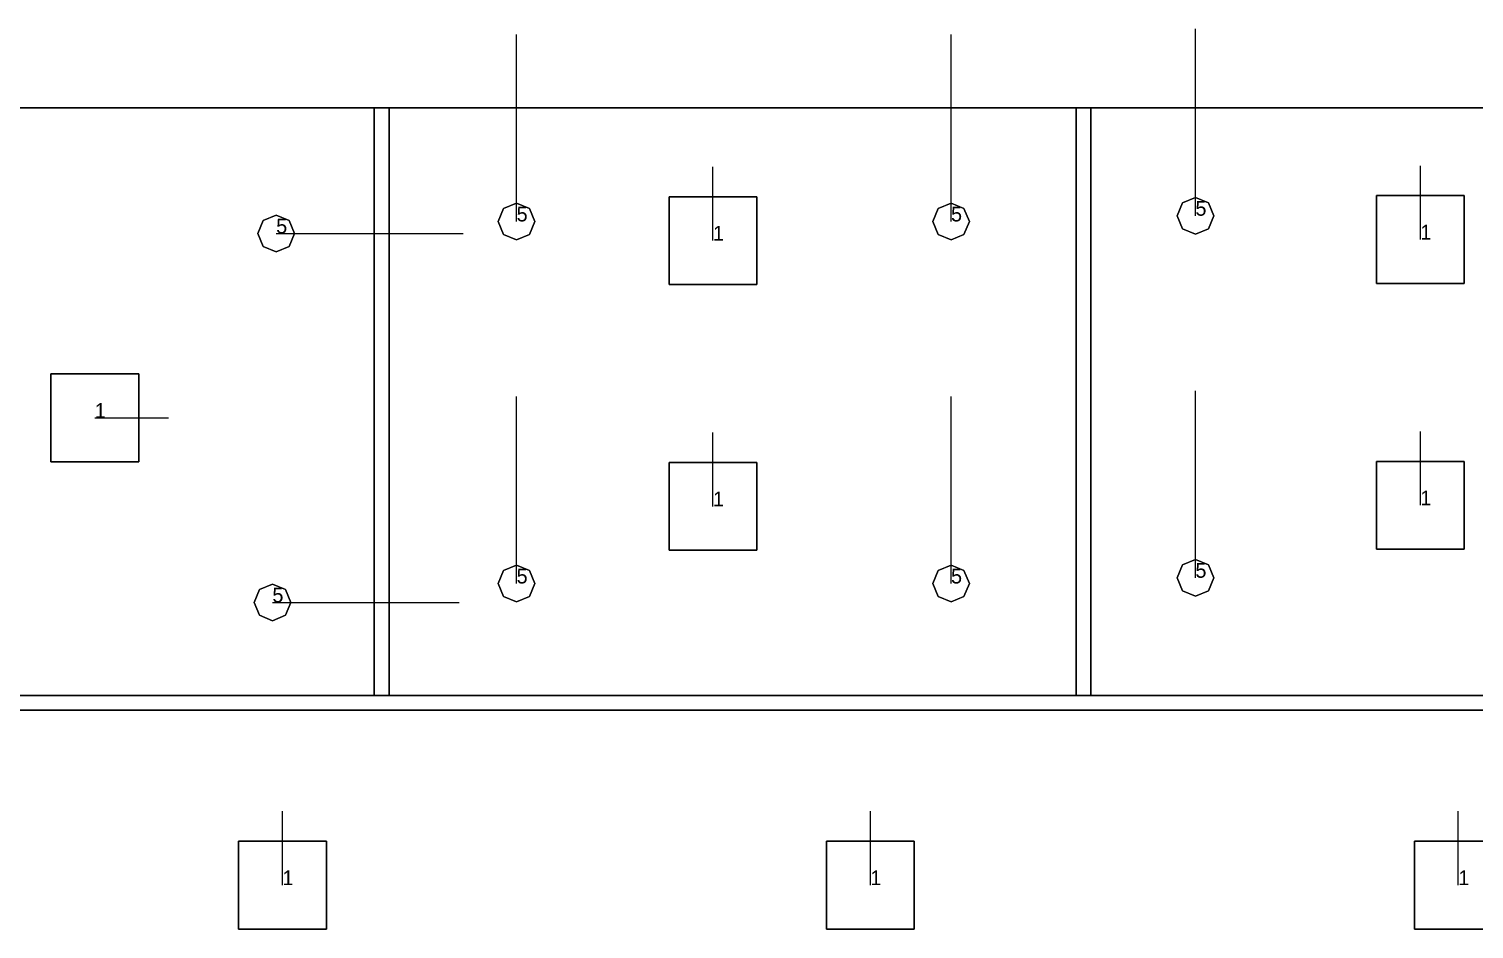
# Model space of a CAD drawing. Extents: x 0 to 48.3, y 0 to 23.7.
# Drawn here: x 14.27 to 24.05, y 17.24 to 23.33 of the extents above; entities that cross this region are included whole.
import ezdxf

# ---------------------------------------------------------------- set-up
doc = ezdxf.new("R2010")
doc.units = 0
doc.header["$MEASUREMENT"] = 0
for name, color, linetype in [('DLXFURN', 5, 'Continuous'), ('DLXLUM', 7, 'Continuous'), ('DLXLUMEX', 7, 'Continuous'), ('DLXSCENE', 7, 'Continuous')]:
    doc.layers.add(name, color=color, linetype=linetype)

# ---------------------------------------------------------------- blocks, each defined once
blk = doc.blocks.new('*U163')
for p, q in [((0.2975, 0.2975), (-0.2975, 0.2975)), ((-0.2975, 0.2975), (-0.2975, -0.2975)), ((-0.2975, 0.2975), (-0.2975, -0.2975)), ((-0.2975, -0.2975), (-0.2975, 0.2975)), ((-0.2975, 0.2975), (-0.2975, 0.2975)), ((0.2975, 0.2975), (-0.2975, 0.2975)), ((-0.2975, 0.2975), (-0.2975, 0.2975)), ((-0.2975, 0.2975), (0.2975, 0.2975)), ((-0.2975, -0.2975), (-0.2975, 0.2975)), ((-0.2975, 0.2975), (0.2975, 0.2975)), ((0.2975, -0.2975), (0.2975, 0.2975)), ((0.2975, 0.2975), (0.2975, 0.2975)), ((0.2975, -0.2975), (0.2975, 0.2975)), ((0.2975, 0.2975), (0.2975, 0.2975)), ((0.2975, 0.2975), (0.2975, -0.2975)), ((0.2975, 0.2975), (0.2975, -0.2975)), ((-0.2975, -0.2975), (0.2975, -0.2975)), ((-0.2975, -0.2975), (-0.2975, -0.2975)), ((-0.2975, -0.2975), (0.2975, -0.2975)), ((0.2975, -0.2975), (-0.2975, -0.2975)), ((-0.2975, -0.2975), (-0.2975, -0.2975)), ((0.2975, -0.2975), (-0.2975, -0.2975)), ((0.2975, -0.2975), (0.2975, -0.2975)), ((0.2975, -0.2975), (0.2975, -0.2975))]:
    blk.add_line(p, q)
at = {"color": 1}
blk.add_line((0, 0), (0.5, 0), dxfattribs=at)
at = {"layer": 'DLXLUMEX', "color": 7}
blk.add_text('1', height=0.1, dxfattribs=at).set_placement((0, 0))
blk = doc.blocks.new('*U164')
for p, q in [((-0.0877, 0.0877), (0, 0.124)), ((0, 0.124), (-0.0877, 0.0877)), ((0, 0.124), (-0.0877, 0.0877)), ((-0.0877, 0.0877), (0, 0.124)), ((0, 0.124), (0.0877, 0.0877)), ((0.0877, 0.0877), (0, 0.124)), ((0, 0.124), (0, 0.124)), ((0.0877, 0.0877), (0, 0.124)), ((0, 0.124), (0, 0.124)), ((0, 0.124), (0.0877, 0.0877)), ((-0.124, 0), (-0.0877, 0.0877)), ((-0.0877, 0.0877), (-0.124, 0)), ((-0.0877, 0.0877), (-0.124, 0)), ((-0.124, 0), (-0.0877, 0.0877)), ((-0.0877, -0.0877), (-0.124, 0)), ((-0.124, 0), (-0.0877, -0.0877)), ((-0.124, 0), (-0.124, 0)), ((-0.124, 0), (-0.0877, -0.0877)), ((-0.0877, -0.0877), (-0.124, 0)), ((-0.124, 0), (-0.124, 0)), ((-0.0877, 0.0877), (-0.0877, 0.0877)), ((-0.0877, 0.0877), (-0.0877, 0.0877)), ((0.0877, 0.0877), (0.124, 0)), ((0.124, 0), (0.0877, 0.0877)), ((0.0877, 0.0877), (0.0877, 0.0877)), ((0.124, 0), (0.0877, 0.0877)), ((0.0877, 0.0877), (0.0877, 0.0877)), ((0.0877, 0.0877), (0.124, 0)), ((0.124, 0), (0.0877, -0.0877)), ((0.0877, -0.0877), (0.124, 0)), ((0.0877, -0.0877), (0.124, 0)), ((0.124, 0), (0.0877, -0.0877)), ((0.124, 0), (0.124, 0)), ((0.124, 0), (0.124, 0)), ((0, -0.124), (-0.0877, -0.0877)), ((-0.0877, -0.0877), (0, -0.124)), ((-0.0877, -0.0877), (-0.0877, -0.0877)), ((-0.0877, -0.0877), (0, -0.124)), ((0, -0.124), (-0.0877, -0.0877)), ((-0.0877, -0.0877), (-0.0877, -0.0877)), ((0.0877, -0.0877), (0, -0.124)), ((0, -0.124), (0.0877, -0.0877)), ((0, -0.124), (0.0877, -0.0877)), ((0.0877, -0.0877), (0, -0.124)), ((0.0877, -0.0877), (0.0877, -0.0877)), ((0.0877, -0.0877), (0.0877, -0.0877)), ((0, -0.124), (0, -0.124)), ((0, -0.124), (0, -0.124))]:
    blk.add_line(p, q)
at = {"color": 1}
blk.add_line((0, 0), (1.265, 0), dxfattribs=at)
at = {"layer": 'DLXLUMEX', "color": 7}
blk.add_text('5', height=0.1, dxfattribs=at).set_placement((0, 0))
blk = doc.blocks.new('*U165')
for p, q in [((-0.0877, 0.0877), (0, 0.124)), ((0, 0.124), (-0.0877, 0.0877)), ((0, 0.124), (-0.0877, 0.0877)), ((-0.0877, 0.0877), (0, 0.124)), ((0, 0.124), (0.0877, 0.0877)), ((0.0877, 0.0877), (0, 0.124)), ((0, 0.124), (0, 0.124)), ((0.0877, 0.0877), (0, 0.124)), ((0, 0.124), (0, 0.124)), ((0, 0.124), (0.0877, 0.0877)), ((-0.124, 0), (-0.0877, 0.0877)), ((-0.0877, 0.0877), (-0.124, 0)), ((-0.0877, 0.0877), (-0.124, 0)), ((-0.124, 0), (-0.0877, 0.0877)), ((-0.0877, -0.0877), (-0.124, 0)), ((-0.124, 0), (-0.0877, -0.0877)), ((-0.124, 0), (-0.124, 0)), ((-0.124, 0), (-0.0877, -0.0877)), ((-0.0877, -0.0877), (-0.124, 0)), ((-0.124, 0), (-0.124, 0)), ((-0.0877, 0.0877), (-0.0877, 0.0877)), ((-0.0877, 0.0877), (-0.0877, 0.0877)), ((0.0877, 0.0877), (0.124, 0)), ((0.124, 0), (0.0877, 0.0877)), ((0.0877, 0.0877), (0.0877, 0.0877)), ((0.124, 0), (0.0877, 0.0877)), ((0.0877, 0.0877), (0.0877, 0.0877)), ((0.0877, 0.0877), (0.124, 0)), ((0.124, 0), (0.0877, -0.0877)), ((0.0877, -0.0877), (0.124, 0)), ((0.0877, -0.0877), (0.124, 0)), ((0.124, 0), (0.0877, -0.0877)), ((0.124, 0), (0.124, 0)), ((0.124, 0), (0.124, 0)), ((0, -0.124), (-0.0877, -0.0877)), ((-0.0877, -0.0877), (0, -0.124)), ((-0.0877, -0.0877), (-0.0877, -0.0877)), ((-0.0877, -0.0877), (0, -0.124)), ((0, -0.124), (-0.0877, -0.0877)), ((-0.0877, -0.0877), (-0.0877, -0.0877)), ((0.0877, -0.0877), (0, -0.124)), ((0, -0.124), (0.0877, -0.0877)), ((0, -0.124), (0.0877, -0.0877)), ((0.0877, -0.0877), (0, -0.124)), ((0.0877, -0.0877), (0.0877, -0.0877)), ((0.0877, -0.0877), (0.0877, -0.0877)), ((0, -0.124), (0, -0.124)), ((0, -0.124), (0, -0.124))]:
    blk.add_line(p, q)
at = {"color": 1}
blk.add_line((0, 0), (1.265, 0), dxfattribs=at)
at = {"layer": 'DLXLUMEX', "color": 7}
blk.add_text('5', height=0.1, dxfattribs=at).set_placement((0, 0))
blk = doc.blocks.new('*U169')
at = {"color": 1}
blk.add_line((0, 0), (0, 0.5), dxfattribs=at)
for p, q in [((0.2975, 0.2975), (-0.2975, 0.2975)), ((-0.2975, 0.2975), (-0.2975, -0.2975)), ((-0.2975, 0.2975), (-0.2975, -0.2975)), ((-0.2975, -0.2975), (-0.2975, 0.2975)), ((-0.2975, 0.2975), (-0.2975, 0.2975)), ((0.2975, 0.2975), (-0.2975, 0.2975)), ((-0.2975, 0.2975), (-0.2975, 0.2975)), ((-0.2975, 0.2975), (0.2975, 0.2975)), ((-0.2975, -0.2975), (-0.2975, 0.2975)), ((-0.2975, 0.2975), (0.2975, 0.2975)), ((0.2975, -0.2975), (0.2975, 0.2975)), ((0.2975, 0.2975), (0.2975, 0.2975)), ((0.2975, -0.2975), (0.2975, 0.2975)), ((0.2975, 0.2975), (0.2975, 0.2975)), ((0.2975, 0.2975), (0.2975, -0.2975)), ((0.2975, 0.2975), (0.2975, -0.2975)), ((-0.2975, -0.2975), (0.2975, -0.2975)), ((-0.2975, -0.2975), (0.2975, -0.2975)), ((0.2975, -0.2975), (-0.2975, -0.2975)), ((-0.2975, -0.2975), (-0.2975, -0.2975)), ((-0.2975, -0.2975), (-0.2975, -0.2975)), ((0.2975, -0.2975), (-0.2975, -0.2975)), ((0.2975, -0.2975), (0.2975, -0.2975)), ((0.2975, -0.2975), (0.2975, -0.2975))]:
    blk.add_line(p, q)
at = {"layer": 'DLXLUMEX', "color": 7}
blk.add_text('1', height=0.1, dxfattribs=at).set_placement((0, 0))
blk = doc.blocks.new('*U170')
at = {"color": 1}
blk.add_line((0, 0), (0, 0.5), dxfattribs=at)
for p, q in [((0.2975, 0.2975), (-0.2975, 0.2975)), ((-0.2975, 0.2975), (-0.2975, -0.2975)), ((-0.2975, 0.2975), (-0.2975, -0.2975)), ((-0.2975, -0.2975), (-0.2975, 0.2975)), ((-0.2975, 0.2975), (-0.2975, 0.2975)), ((0.2975, 0.2975), (-0.2975, 0.2975)), ((-0.2975, 0.2975), (-0.2975, 0.2975)), ((-0.2975, 0.2975), (0.2975, 0.2975)), ((-0.2975, -0.2975), (-0.2975, 0.2975)), ((-0.2975, 0.2975), (0.2975, 0.2975)), ((0.2975, -0.2975), (0.2975, 0.2975)), ((0.2975, 0.2975), (0.2975, 0.2975)), ((0.2975, -0.2975), (0.2975, 0.2975)), ((0.2975, 0.2975), (0.2975, 0.2975)), ((0.2975, 0.2975), (0.2975, -0.2975)), ((0.2975, 0.2975), (0.2975, -0.2975)), ((-0.2975, -0.2975), (0.2975, -0.2975)), ((-0.2975, -0.2975), (0.2975, -0.2975)), ((0.2975, -0.2975), (-0.2975, -0.2975)), ((-0.2975, -0.2975), (-0.2975, -0.2975)), ((-0.2975, -0.2975), (-0.2975, -0.2975)), ((0.2975, -0.2975), (-0.2975, -0.2975)), ((0.2975, -0.2975), (0.2975, -0.2975)), ((0.2975, -0.2975), (0.2975, -0.2975))]:
    blk.add_line(p, q)
at = {"layer": 'DLXLUMEX', "color": 7}
blk.add_text('1', height=0.1, dxfattribs=at).set_placement((0, 0))
blk = doc.blocks.new('*U171')
at = {"color": 1}
blk.add_line((0, 0), (0, 1.265), dxfattribs=at)
for p, q in [((-0.0877, 0.0877), (0, 0.124)), ((0, 0.124), (-0.0877, 0.0877)), ((0, 0.124), (-0.0877, 0.0877)), ((-0.0877, 0.0877), (0, 0.124)), ((0, 0.124), (0.0877, 0.0877)), ((0.0877, 0.0877), (0, 0.124)), ((0.0877, 0.0877), (0, 0.124)), ((0, 0.124), (0, 0.124)), ((0, 0.124), (0.0877, 0.0877)), ((0, 0.124), (0, 0.124)), ((-0.124, 0), (-0.0877, 0.0877)), ((-0.0877, 0.0877), (-0.124, 0)), ((-0.0877, 0.0877), (-0.124, 0)), ((-0.124, 0), (-0.0877, 0.0877)), ((-0.0877, -0.0877), (-0.124, 0)), ((-0.124, 0), (-0.0877, -0.0877)), ((-0.124, 0), (-0.124, 0)), ((-0.124, 0), (-0.0877, -0.0877)), ((-0.0877, -0.0877), (-0.124, 0)), ((-0.124, 0), (-0.124, 0)), ((-0.0877, 0.0877), (-0.0877, 0.0877)), ((-0.0877, 0.0877), (-0.0877, 0.0877)), ((0.0877, 0.0877), (0.124, 0)), ((0.124, 0), (0.0877, 0.0877)), ((0.0877, 0.0877), (0.0877, 0.0877)), ((0.124, 0), (0.0877, 0.0877)), ((0.0877, 0.0877), (0.0877, 0.0877)), ((0.0877, 0.0877), (0.124, 0)), ((0.124, 0), (0.0877, -0.0877)), ((0.0877, -0.0877), (0.124, 0)), ((0.0877, -0.0877), (0.124, 0)), ((0.124, 0), (0.0877, -0.0877)), ((0.124, 0), (0.124, 0)), ((0.124, 0), (0.124, 0)), ((0, -0.124), (-0.0877, -0.0877)), ((-0.0877, -0.0877), (0, -0.124)), ((-0.0877, -0.0877), (-0.0877, -0.0877)), ((-0.0877, -0.0877), (0, -0.124)), ((0, -0.124), (-0.0877, -0.0877)), ((-0.0877, -0.0877), (-0.0877, -0.0877)), ((0.0877, -0.0877), (0, -0.124)), ((0, -0.124), (0.0877, -0.0877)), ((0, -0.124), (0.0877, -0.0877)), ((0.0877, -0.0877), (0, -0.124)), ((0.0877, -0.0877), (0.0877, -0.0877)), ((0.0877, -0.0877), (0.0877, -0.0877)), ((0, -0.124), (0, -0.124)), ((0, -0.124), (0, -0.124))]:
    blk.add_line(p, q)
at = {"layer": 'DLXLUMEX', "color": 7}
blk.add_text('5', height=0.1, dxfattribs=at).set_placement((0, 0))
blk = doc.blocks.new('*U172')
at = {"color": 1}
blk.add_line((0, 0), (0, 1.265), dxfattribs=at)
for p, q in [((-0.0877, 0.0877), (0, 0.124)), ((0, 0.124), (-0.0877, 0.0877)), ((0, 0.124), (-0.0877, 0.0877)), ((-0.0877, 0.0877), (0, 0.124)), ((0, 0.124), (0.0877, 0.0877)), ((0.0877, 0.0877), (0, 0.124)), ((0.0877, 0.0877), (0, 0.124)), ((0, 0.124), (0, 0.124)), ((0, 0.124), (0.0877, 0.0877)), ((0, 0.124), (0, 0.124)), ((-0.124, 0), (-0.0877, 0.0877)), ((-0.0877, 0.0877), (-0.124, 0)), ((-0.0877, 0.0877), (-0.124, 0)), ((-0.124, 0), (-0.0877, 0.0877)), ((-0.0877, -0.0877), (-0.124, 0)), ((-0.124, 0), (-0.0877, -0.0877)), ((-0.124, 0), (-0.124, 0)), ((-0.124, 0), (-0.0877, -0.0877)), ((-0.0877, -0.0877), (-0.124, 0)), ((-0.124, 0), (-0.124, 0)), ((-0.0877, 0.0877), (-0.0877, 0.0877)), ((-0.0877, 0.0877), (-0.0877, 0.0877)), ((0.0877, 0.0877), (0.124, 0)), ((0.124, 0), (0.0877, 0.0877)), ((0.0877, 0.0877), (0.0877, 0.0877)), ((0.124, 0), (0.0877, 0.0877)), ((0.0877, 0.0877), (0.0877, 0.0877)), ((0.0877, 0.0877), (0.124, 0)), ((0.124, 0), (0.0877, -0.0877)), ((0.0877, -0.0877), (0.124, 0)), ((0.0877, -0.0877), (0.124, 0)), ((0.124, 0), (0.0877, -0.0877)), ((0.124, 0), (0.124, 0)), ((0.124, 0), (0.124, 0)), ((0, -0.124), (-0.0877, -0.0877)), ((-0.0877, -0.0877), (0, -0.124)), ((-0.0877, -0.0877), (-0.0877, -0.0877)), ((-0.0877, -0.0877), (0, -0.124)), ((0, -0.124), (-0.0877, -0.0877)), ((-0.0877, -0.0877), (-0.0877, -0.0877)), ((0.0877, -0.0877), (0, -0.124)), ((0, -0.124), (0.0877, -0.0877)), ((0, -0.124), (0.0877, -0.0877)), ((0.0877, -0.0877), (0, -0.124)), ((0.0877, -0.0877), (0.0877, -0.0877)), ((0.0877, -0.0877), (0.0877, -0.0877)), ((0, -0.124), (0, -0.124)), ((0, -0.124), (0, -0.124))]:
    blk.add_line(p, q)
at = {"layer": 'DLXLUMEX', "color": 7}
blk.add_text('5', height=0.1, dxfattribs=at).set_placement((0, 0))
blk = doc.blocks.new('*U173')
at = {"color": 1}
blk.add_line((0, 0), (0, 1.265), dxfattribs=at)
for p, q in [((-0.0877, 0.0877), (0, 0.124)), ((0, 0.124), (-0.0877, 0.0877)), ((0, 0.124), (-0.0877, 0.0877)), ((-0.0877, 0.0877), (0, 0.124)), ((0, 0.124), (0.0877, 0.0877)), ((0.0877, 0.0877), (0, 0.124)), ((0.0877, 0.0877), (0, 0.124)), ((0, 0.124), (0, 0.124)), ((0, 0.124), (0.0877, 0.0877)), ((0, 0.124), (0, 0.124)), ((-0.124, 0), (-0.0877, 0.0877)), ((-0.0877, 0.0877), (-0.124, 0)), ((-0.0877, 0.0877), (-0.124, 0)), ((-0.124, 0), (-0.0877, 0.0877)), ((-0.0877, -0.0877), (-0.124, 0)), ((-0.124, 0), (-0.0877, -0.0877)), ((-0.124, 0), (-0.124, 0)), ((-0.124, 0), (-0.0877, -0.0877)), ((-0.0877, -0.0877), (-0.124, 0)), ((-0.124, 0), (-0.124, 0)), ((-0.0877, 0.0877), (-0.0877, 0.0877)), ((-0.0877, 0.0877), (-0.0877, 0.0877)), ((0.0877, 0.0877), (0.124, 0)), ((0.124, 0), (0.0877, 0.0877)), ((0.0877, 0.0877), (0.0877, 0.0877)), ((0.124, 0), (0.0877, 0.0877)), ((0.0877, 0.0877), (0.0877, 0.0877)), ((0.0877, 0.0877), (0.124, 0)), ((0.124, 0), (0.0877, -0.0877)), ((0.0877, -0.0877), (0.124, 0)), ((0.0877, -0.0877), (0.124, 0)), ((0.124, 0), (0.0877, -0.0877)), ((0.124, 0), (0.124, 0)), ((0.124, 0), (0.124, 0)), ((0, -0.124), (-0.0877, -0.0877)), ((-0.0877, -0.0877), (0, -0.124)), ((-0.0877, -0.0877), (-0.0877, -0.0877)), ((-0.0877, -0.0877), (0, -0.124)), ((0, -0.124), (-0.0877, -0.0877)), ((-0.0877, -0.0877), (-0.0877, -0.0877)), ((0.0877, -0.0877), (0, -0.124)), ((0, -0.124), (0.0877, -0.0877)), ((0, -0.124), (0.0877, -0.0877)), ((0.0877, -0.0877), (0, -0.124)), ((0.0877, -0.0877), (0.0877, -0.0877)), ((0.0877, -0.0877), (0.0877, -0.0877)), ((0, -0.124), (0, -0.124)), ((0, -0.124), (0, -0.124))]:
    blk.add_line(p, q)
at = {"layer": 'DLXLUMEX', "color": 7}
blk.add_text('5', height=0.1, dxfattribs=at).set_placement((0, 0))
blk = doc.blocks.new('*U174')
at = {"color": 1}
blk.add_line((0, 0), (0, 1.265), dxfattribs=at)
for p, q in [((-0.0877, 0.0877), (0, 0.124)), ((0, 0.124), (-0.0877, 0.0877)), ((0, 0.124), (-0.0877, 0.0877)), ((-0.0877, 0.0877), (0, 0.124)), ((0, 0.124), (0.0877, 0.0877)), ((0.0877, 0.0877), (0, 0.124)), ((0.0877, 0.0877), (0, 0.124)), ((0, 0.124), (0, 0.124)), ((0, 0.124), (0.0877, 0.0877)), ((0, 0.124), (0, 0.124)), ((-0.124, 0), (-0.0877, 0.0877)), ((-0.0877, 0.0877), (-0.124, 0)), ((-0.0877, 0.0877), (-0.124, 0)), ((-0.124, 0), (-0.0877, 0.0877)), ((-0.0877, -0.0877), (-0.124, 0)), ((-0.124, 0), (-0.0877, -0.0877)), ((-0.124, 0), (-0.124, 0)), ((-0.124, 0), (-0.0877, -0.0877)), ((-0.0877, -0.0877), (-0.124, 0)), ((-0.124, 0), (-0.124, 0)), ((-0.0877, 0.0877), (-0.0877, 0.0877)), ((-0.0877, 0.0877), (-0.0877, 0.0877)), ((0.0877, 0.0877), (0.124, 0)), ((0.124, 0), (0.0877, 0.0877)), ((0.0877, 0.0877), (0.0877, 0.0877)), ((0.124, 0), (0.0877, 0.0877)), ((0.0877, 0.0877), (0.0877, 0.0877)), ((0.0877, 0.0877), (0.124, 0)), ((0.124, 0), (0.0877, -0.0877)), ((0.0877, -0.0877), (0.124, 0)), ((0.0877, -0.0877), (0.124, 0)), ((0.124, 0), (0.0877, -0.0877)), ((0.124, 0), (0.124, 0)), ((0.124, 0), (0.124, 0)), ((0, -0.124), (-0.0877, -0.0877)), ((-0.0877, -0.0877), (0, -0.124)), ((-0.0877, -0.0877), (-0.0877, -0.0877)), ((-0.0877, -0.0877), (0, -0.124)), ((0, -0.124), (-0.0877, -0.0877)), ((-0.0877, -0.0877), (-0.0877, -0.0877)), ((0.0877, -0.0877), (0, -0.124)), ((0, -0.124), (0.0877, -0.0877)), ((0, -0.124), (0.0877, -0.0877)), ((0.0877, -0.0877), (0, -0.124)), ((0.0877, -0.0877), (0.0877, -0.0877)), ((0.0877, -0.0877), (0.0877, -0.0877)), ((0, -0.124), (0, -0.124)), ((0, -0.124), (0, -0.124))]:
    blk.add_line(p, q)
at = {"layer": 'DLXLUMEX', "color": 7}
blk.add_text('5', height=0.1, dxfattribs=at).set_placement((0, 0))
blk = doc.blocks.new('*U175')
at = {"color": 1}
blk.add_line((0, 0), (0, 0.5), dxfattribs=at)
for p, q in [((0.2975, 0.2975), (-0.2975, 0.2975)), ((-0.2975, 0.2975), (-0.2975, -0.2975)), ((-0.2975, 0.2975), (-0.2975, -0.2975)), ((-0.2975, -0.2975), (-0.2975, 0.2975)), ((-0.2975, 0.2975), (-0.2975, 0.2975)), ((0.2975, 0.2975), (-0.2975, 0.2975)), ((-0.2975, 0.2975), (-0.2975, 0.2975)), ((-0.2975, 0.2975), (0.2975, 0.2975)), ((-0.2975, -0.2975), (-0.2975, 0.2975)), ((-0.2975, 0.2975), (0.2975, 0.2975)), ((0.2975, -0.2975), (0.2975, 0.2975)), ((0.2975, 0.2975), (0.2975, 0.2975)), ((0.2975, -0.2975), (0.2975, 0.2975)), ((0.2975, 0.2975), (0.2975, 0.2975)), ((0.2975, 0.2975), (0.2975, -0.2975)), ((0.2975, 0.2975), (0.2975, -0.2975)), ((-0.2975, -0.2975), (0.2975, -0.2975)), ((-0.2975, -0.2975), (0.2975, -0.2975)), ((0.2975, -0.2975), (-0.2975, -0.2975)), ((-0.2975, -0.2975), (-0.2975, -0.2975)), ((-0.2975, -0.2975), (-0.2975, -0.2975)), ((0.2975, -0.2975), (-0.2975, -0.2975)), ((0.2975, -0.2975), (0.2975, -0.2975)), ((0.2975, -0.2975), (0.2975, -0.2975))]:
    blk.add_line(p, q)
at = {"layer": 'DLXLUMEX', "color": 7}
blk.add_text('1', height=0.1, dxfattribs=at).set_placement((0, 0))
blk = doc.blocks.new('*U176')
at = {"color": 1}
blk.add_line((0, 0), (0, 0.5), dxfattribs=at)
for p, q in [((0.2975, 0.2975), (-0.2975, 0.2975)), ((-0.2975, 0.2975), (-0.2975, -0.2975)), ((-0.2975, 0.2975), (-0.2975, -0.2975)), ((-0.2975, -0.2975), (-0.2975, 0.2975)), ((-0.2975, 0.2975), (-0.2975, 0.2975)), ((0.2975, 0.2975), (-0.2975, 0.2975)), ((-0.2975, 0.2975), (-0.2975, 0.2975)), ((-0.2975, 0.2975), (0.2975, 0.2975)), ((-0.2975, -0.2975), (-0.2975, 0.2975)), ((-0.2975, 0.2975), (0.2975, 0.2975)), ((0.2975, -0.2975), (0.2975, 0.2975)), ((0.2975, 0.2975), (0.2975, 0.2975)), ((0.2975, -0.2975), (0.2975, 0.2975)), ((0.2975, 0.2975), (0.2975, 0.2975)), ((0.2975, 0.2975), (0.2975, -0.2975)), ((0.2975, 0.2975), (0.2975, -0.2975)), ((-0.2975, -0.2975), (0.2975, -0.2975)), ((-0.2975, -0.2975), (0.2975, -0.2975)), ((0.2975, -0.2975), (-0.2975, -0.2975)), ((-0.2975, -0.2975), (-0.2975, -0.2975)), ((-0.2975, -0.2975), (-0.2975, -0.2975)), ((0.2975, -0.2975), (-0.2975, -0.2975)), ((0.2975, -0.2975), (0.2975, -0.2975)), ((0.2975, -0.2975), (0.2975, -0.2975))]:
    blk.add_line(p, q)
at = {"layer": 'DLXLUMEX', "color": 7}
blk.add_text('1', height=0.1, dxfattribs=at).set_placement((0, 0))
blk = doc.blocks.new('*U177')
at = {"color": 1}
blk.add_line((0, 0), (0, 1.265), dxfattribs=at)
for p, q in [((-0.0877, 0.0877), (0, 0.124)), ((0, 0.124), (-0.0877, 0.0877)), ((0, 0.124), (-0.0877, 0.0877)), ((-0.0877, 0.0877), (0, 0.124)), ((0, 0.124), (0.0877, 0.0877)), ((0.0877, 0.0877), (0, 0.124)), ((0.0877, 0.0877), (0, 0.124)), ((0, 0.124), (0, 0.124)), ((0, 0.124), (0.0877, 0.0877)), ((0, 0.124), (0, 0.124)), ((-0.124, 0), (-0.0877, 0.0877)), ((-0.0877, 0.0877), (-0.124, 0)), ((-0.0877, 0.0877), (-0.124, 0)), ((-0.124, 0), (-0.0877, 0.0877)), ((-0.0877, -0.0877), (-0.124, 0)), ((-0.124, 0), (-0.0877, -0.0877)), ((-0.124, 0), (-0.124, 0)), ((-0.124, 0), (-0.0877, -0.0877)), ((-0.0877, -0.0877), (-0.124, 0)), ((-0.124, 0), (-0.124, 0)), ((-0.0877, 0.0877), (-0.0877, 0.0877)), ((-0.0877, 0.0877), (-0.0877, 0.0877)), ((0.0877, 0.0877), (0.124, 0)), ((0.124, 0), (0.0877, 0.0877)), ((0.0877, 0.0877), (0.0877, 0.0877)), ((0.124, 0), (0.0877, 0.0877)), ((0.0877, 0.0877), (0.0877, 0.0877)), ((0.0877, 0.0877), (0.124, 0)), ((0.124, 0), (0.0877, -0.0877)), ((0.0877, -0.0877), (0.124, 0)), ((0.0877, -0.0877), (0.124, 0)), ((0.124, 0), (0.0877, -0.0877)), ((0.124, 0), (0.124, 0)), ((0.124, 0), (0.124, 0)), ((0, -0.124), (-0.0877, -0.0877)), ((-0.0877, -0.0877), (0, -0.124)), ((-0.0877, -0.0877), (-0.0877, -0.0877)), ((-0.0877, -0.0877), (0, -0.124)), ((0, -0.124), (-0.0877, -0.0877)), ((-0.0877, -0.0877), (-0.0877, -0.0877)), ((0.0877, -0.0877), (0, -0.124)), ((0, -0.124), (0.0877, -0.0877)), ((0, -0.124), (0.0877, -0.0877)), ((0.0877, -0.0877), (0, -0.124)), ((0.0877, -0.0877), (0.0877, -0.0877)), ((0.0877, -0.0877), (0.0877, -0.0877)), ((0, -0.124), (0, -0.124)), ((0, -0.124), (0, -0.124))]:
    blk.add_line(p, q)
at = {"layer": 'DLXLUMEX', "color": 7}
blk.add_text('5', height=0.1, dxfattribs=at).set_placement((0, 0))
blk = doc.blocks.new('*U179')
at = {"color": 1}
blk.add_line((0, 0), (0, 1.265), dxfattribs=at)
for p, q in [((-0.0877, 0.0877), (0, 0.124)), ((0, 0.124), (-0.0877, 0.0877)), ((0, 0.124), (-0.0877, 0.0877)), ((-0.0877, 0.0877), (0, 0.124)), ((0, 0.124), (0.0877, 0.0877)), ((0.0877, 0.0877), (0, 0.124)), ((0.0877, 0.0877), (0, 0.124)), ((0, 0.124), (0, 0.124)), ((0, 0.124), (0.0877, 0.0877)), ((0, 0.124), (0, 0.124)), ((-0.124, 0), (-0.0877, 0.0877)), ((-0.0877, 0.0877), (-0.124, 0)), ((-0.0877, 0.0877), (-0.124, 0)), ((-0.124, 0), (-0.0877, 0.0877)), ((-0.0877, -0.0877), (-0.124, 0)), ((-0.124, 0), (-0.0877, -0.0877)), ((-0.124, 0), (-0.124, 0)), ((-0.124, 0), (-0.0877, -0.0877)), ((-0.0877, -0.0877), (-0.124, 0)), ((-0.124, 0), (-0.124, 0)), ((-0.0877, 0.0877), (-0.0877, 0.0877)), ((-0.0877, 0.0877), (-0.0877, 0.0877)), ((0.0877, 0.0877), (0.124, 0)), ((0.124, 0), (0.0877, 0.0877)), ((0.0877, 0.0877), (0.0877, 0.0877)), ((0.124, 0), (0.0877, 0.0877)), ((0.0877, 0.0877), (0.0877, 0.0877)), ((0.0877, 0.0877), (0.124, 0)), ((0.124, 0), (0.0877, -0.0877)), ((0.0877, -0.0877), (0.124, 0)), ((0.0877, -0.0877), (0.124, 0)), ((0.124, 0), (0.0877, -0.0877)), ((0.124, 0), (0.124, 0)), ((0.124, 0), (0.124, 0)), ((0, -0.124), (-0.0877, -0.0877)), ((-0.0877, -0.0877), (0, -0.124)), ((-0.0877, -0.0877), (-0.0877, -0.0877)), ((-0.0877, -0.0877), (0, -0.124)), ((0, -0.124), (-0.0877, -0.0877)), ((-0.0877, -0.0877), (-0.0877, -0.0877)), ((0.0877, -0.0877), (0, -0.124)), ((0, -0.124), (0.0877, -0.0877)), ((0, -0.124), (0.0877, -0.0877)), ((0.0877, -0.0877), (0, -0.124)), ((0.0877, -0.0877), (0.0877, -0.0877)), ((0.0877, -0.0877), (0.0877, -0.0877)), ((0, -0.124), (0, -0.124)), ((0, -0.124), (0, -0.124))]:
    blk.add_line(p, q)
at = {"layer": 'DLXLUMEX', "color": 7}
blk.add_text('5', height=0.1, dxfattribs=at).set_placement((0, 0))
blk = doc.blocks.new('*U52')
at = {"color": 1}
blk.add_line((0, 0), (0, 0.5), dxfattribs=at)
for p, q in [((0.2975, 0.2975), (-0.2975, 0.2975)), ((-0.2975, 0.2975), (-0.2975, -0.2975)), ((-0.2975, 0.2975), (-0.2975, -0.2975)), ((-0.2975, -0.2975), (-0.2975, 0.2975)), ((-0.2975, 0.2975), (-0.2975, 0.2975)), ((0.2975, 0.2975), (-0.2975, 0.2975)), ((-0.2975, 0.2975), (-0.2975, 0.2975)), ((-0.2975, 0.2975), (0.2975, 0.2975)), ((-0.2975, -0.2975), (-0.2975, 0.2975)), ((-0.2975, 0.2975), (0.2975, 0.2975)), ((0.2975, -0.2975), (0.2975, 0.2975)), ((0.2975, 0.2975), (0.2975, 0.2975)), ((0.2975, -0.2975), (0.2975, 0.2975)), ((0.2975, 0.2975), (0.2975, 0.2975)), ((0.2975, 0.2975), (0.2975, -0.2975)), ((0.2975, 0.2975), (0.2975, -0.2975)), ((-0.2975, -0.2975), (0.2975, -0.2975)), ((-0.2975, -0.2975), (0.2975, -0.2975)), ((0.2975, -0.2975), (-0.2975, -0.2975)), ((-0.2975, -0.2975), (-0.2975, -0.2975)), ((-0.2975, -0.2975), (-0.2975, -0.2975)), ((0.2975, -0.2975), (-0.2975, -0.2975)), ((0.2975, -0.2975), (0.2975, -0.2975)), ((0.2975, -0.2975), (0.2975, -0.2975))]:
    blk.add_line(p, q)
at = {"layer": 'DLXLUMEX', "color": 7}
blk.add_text('1', height=0.1, dxfattribs=at).set_placement((0, 0))
blk = doc.blocks.new('*U53')
at = {"color": 1}
blk.add_line((0, 0), (0, 0.5), dxfattribs=at)
for p, q in [((0.2975, 0.2975), (-0.2975, 0.2975)), ((-0.2975, 0.2975), (-0.2975, -0.2975)), ((-0.2975, 0.2975), (-0.2975, -0.2975)), ((-0.2975, -0.2975), (-0.2975, 0.2975)), ((-0.2975, 0.2975), (-0.2975, 0.2975)), ((0.2975, 0.2975), (-0.2975, 0.2975)), ((-0.2975, 0.2975), (-0.2975, 0.2975)), ((-0.2975, 0.2975), (0.2975, 0.2975)), ((-0.2975, -0.2975), (-0.2975, 0.2975)), ((-0.2975, 0.2975), (0.2975, 0.2975)), ((0.2975, -0.2975), (0.2975, 0.2975)), ((0.2975, 0.2975), (0.2975, 0.2975)), ((0.2975, -0.2975), (0.2975, 0.2975)), ((0.2975, 0.2975), (0.2975, 0.2975)), ((0.2975, 0.2975), (0.2975, -0.2975)), ((0.2975, 0.2975), (0.2975, -0.2975)), ((-0.2975, -0.2975), (0.2975, -0.2975)), ((-0.2975, -0.2975), (0.2975, -0.2975)), ((0.2975, -0.2975), (-0.2975, -0.2975)), ((-0.2975, -0.2975), (-0.2975, -0.2975)), ((-0.2975, -0.2975), (-0.2975, -0.2975)), ((0.2975, -0.2975), (-0.2975, -0.2975)), ((0.2975, -0.2975), (0.2975, -0.2975)), ((0.2975, -0.2975), (0.2975, -0.2975))]:
    blk.add_line(p, q)
at = {"layer": 'DLXLUMEX', "color": 7}
blk.add_text('1', height=0.1, dxfattribs=at).set_placement((0, 0))
blk = doc.blocks.new('*U54')
at = {"color": 1}
blk.add_line((0, 0), (0, 0.5), dxfattribs=at)
for p, q in [((0.2975, 0.2975), (-0.2975, 0.2975)), ((-0.2975, 0.2975), (-0.2975, -0.2975)), ((-0.2975, 0.2975), (-0.2975, -0.2975)), ((-0.2975, -0.2975), (-0.2975, 0.2975)), ((-0.2975, 0.2975), (-0.2975, 0.2975)), ((0.2975, 0.2975), (-0.2975, 0.2975)), ((-0.2975, 0.2975), (-0.2975, 0.2975)), ((-0.2975, 0.2975), (0.2975, 0.2975)), ((-0.2975, -0.2975), (-0.2975, 0.2975)), ((-0.2975, 0.2975), (0.2975, 0.2975)), ((0.2975, -0.2975), (0.2975, 0.2975)), ((0.2975, 0.2975), (0.2975, 0.2975)), ((0.2975, -0.2975), (0.2975, 0.2975)), ((0.2975, 0.2975), (0.2975, 0.2975)), ((0.2975, 0.2975), (0.2975, -0.2975)), ((0.2975, 0.2975), (0.2975, -0.2975)), ((-0.2975, -0.2975), (0.2975, -0.2975)), ((-0.2975, -0.2975), (0.2975, -0.2975)), ((0.2975, -0.2975), (-0.2975, -0.2975)), ((-0.2975, -0.2975), (-0.2975, -0.2975)), ((-0.2975, -0.2975), (-0.2975, -0.2975)), ((0.2975, -0.2975), (-0.2975, -0.2975)), ((0.2975, -0.2975), (0.2975, -0.2975)), ((0.2975, -0.2975), (0.2975, -0.2975))]:
    blk.add_line(p, q)
at = {"layer": 'DLXLUMEX', "color": 7}
blk.add_text('1', height=0.1, dxfattribs=at).set_placement((0, 0))
blk = doc.blocks.new('*U85')
for p, q in [((19.18, -0.1), (6.966, -0.1)), ((6.966, -0.1), (19.18, -0.1)), ((19.176, -0.2), (6.966, -0.2)), ((6.966, -0.2), (19.176, -0.2))]:
    blk.add_line(p, q)
blk = doc.blocks.new('*U137')
for p, q in [((0.2, 4.0794), (0.1, 4.0794)), ((0.1, 4.0794), (0.1, 4.0794)), ((0.1, 4.0794), (0.2, 4.0794)), ((0.1, 0.1), (0.1, 4.0794)), ((0.1, 4.0794), (0.1, 4.0794)), ((0.1, 4.0794), (0.1, 0.1)), ((0.2, 0.1), (0.2, 4.0794)), ((0.2, 4.0794), (0.2, 4.0794)), ((0.2, 4.0794), (0.2, 0.1)), ((0.2, 4.0794), (0.2, 4.0794)), ((0.1, 0.1), (0.2, 0.1)), ((0.2, 0.1), (0.1, 0.1)), ((0.1, 0.1), (0.1, 0.1)), ((0.1, 0.1), (0.1, 0.1)), ((0.2, 0.1), (0.2, 0.1)), ((0.2, 0.1), (0.2, 0.1))]:
    blk.add_line(p, q)
blk = doc.blocks.new('*U138')
for p, q in [((0.2, 4.0794), (0.1, 4.0794)), ((0.1, 4.0794), (0.1, 4.0794)), ((0.1, 4.0794), (0.2, 4.0794)), ((0.1, 0.1), (0.1, 4.0794)), ((0.1, 4.0794), (0.1, 4.0794)), ((0.1, 4.0794), (0.1, 0.1)), ((0.2, 0.1), (0.2, 4.0794)), ((0.2, 4.0794), (0.2, 4.0794)), ((0.2, 4.0794), (0.2, 0.1)), ((0.2, 4.0794), (0.2, 4.0794)), ((0.1, 0.1), (0.2, 0.1)), ((0.2, 0.1), (0.1, 0.1)), ((0.1, 0.1), (0.1, 0.1)), ((0.1, 0.1), (0.1, 0.1)), ((0.2, 0.1), (0.2, 0.1)), ((0.2, 0.1), (0.2, 0.1))]:
    blk.add_line(p, q)
blk = doc.blocks.new('*U146')
for p, q in [((0, 22.8), (26.4, 22.8)), ((26.4, 22.8), (0, 22.8))]:
    blk.add_line(p, q)
blk = doc.blocks.new('*U147')
blk.add_line((0, 22.8), (26.4, 22.8))
blk = doc.blocks.new('*U148')
blk.add_line((26.4, 22.8), (0, 22.8))
blk = doc.blocks.new('*U159')
for p, q in [((12.7564, 22.8), (15.7564, 22.8)), ((15.7564, 22.8), (12.7564, 22.8)), ((15.7564, 22.8), (15.7564, 22.8)), ((16.8091, 22.8), (19.8091, 22.8)), ((19.8091, 22.8), (16.8091, 22.8)), ((16.8091, 22.8), (16.8091, 22.8)), ((19.8091, 22.8), (19.8091, 22.8)), ((21.7411, 22.8), (24.7411, 22.8)), ((24.7411, 22.8), (21.7411, 22.8)), ((21.7411, 22.8), (21.7411, 22.8))]:
    blk.add_line(p, q)

msp = doc.modelspace()

# ---------------------------------------------------------------- block references
at = {"layer": 'DLXFURN'}
for name, p in [('*U138', (16.5076, 18.72)), ('*U137', (21.2593, 18.72)), ('*U85', (5.224, 18.9206))]:
    msp.add_blockref(name, p, dxfattribs=at)
at = {"layer": 'DLXLUM'}
for name, p in [('*U172', (17.571, 22.0303)), ('*U174', (20.5121, 22.0303)), ('*U179', (22.1668, 22.069)), ('*U176', (23.6895, 21.9078)), ('*U170', (18.9004, 21.9003)), ('*U165', (15.9435, 21.949)), ('*U163', (14.7152, 20.7)), ('*U171', (17.571, 19.5789)), ('*U173', (20.5121, 19.5789)), ('*U177', (22.1668, 19.6176)), ('*U169', (18.9004, 20.1009)), ('*U175', (23.6895, 20.1084)), ('*U164', (15.9177, 19.451)), ('*U52', (15.9857, 17.5363)), ('*U53', (19.966, 17.5363)), ('*U54', (23.9462, 17.5363))]:
    msp.add_blockref(name, p, dxfattribs=at)
at = {"layer": 'DLXSCENE'}
for name in ['*U146', '*U147', '*U148', '*U159']:
    msp.add_blockref(name, (0, 0), dxfattribs=at)

doc.saveas('drawing.dxf')
